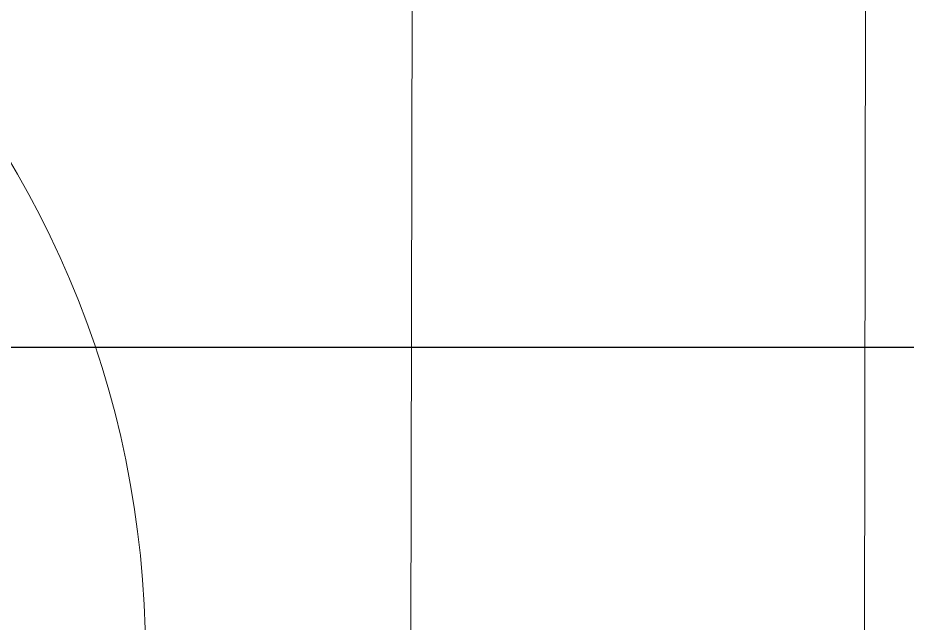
# Model space of a CAD drawing. Header units: inches. Extents: x -12418 to 472786, y -29325 to 19878.
# Drawn here: x 48152.4 to 48346.1, y -11460.1 to -11328.2 of the extents above; entities that cross this region are included whole.
import ezdxf

# ---------------------------------------------------------------- set-up
doc = ezdxf.new("R2010")
doc.units = ezdxf.units.IN
doc.header["$LTSCALE"] = 25
doc.header["$MEASUREMENT"] = 0
doc.linetypes.add('DASHDOT', pattern=[25.4, 12.7, -6.35, 0, -6.35])
doc.layers.get('0').update_dxf_attribs({"color": 8})
doc.layers.add('00-Ground Floor$0$False Ceiling', color=251, linetype='Continuous')
doc.layers.add('00-Ground Floor$0$LOADING', color=253, linetype='Continuous', lineweight=5)
doc.layers.add('E-LITE-CLNG-CNDT', color=6, linetype='DASHDOT', lineweight=35)

# ---------------------------------------------------------------- blocks, each defined once
blk = doc.blocks.new('00-Ground Floor$0$HF10037-P')
blk.add_circle((0.21605, -0.1014), 0.21)
blk = doc.blocks.new('00-Ground Floor$0$workstation')
at = {"layer": '00-Ground Floor$0$LOADING'}
for p, q in [((2854.35, -994.87, 0), (2854.249, -1055.87, 0)), ((2844.457, -1004.883, 0), (2844.383, -1049.883, 0))]:
    blk.add_line(p, q, dxfattribs=at)
blk = doc.blocks.new('00-Ground Floor$0$A$Ce9e1c4c3')
at = {"layer": '00-Ground Floor$0$False Ceiling', "color": 254, "linetype": 'Continuous'}
blk.add_line((-55042.47, -11400), (-51182.07, -11400), dxfattribs=at)
blk = doc.blocks.new('00-Ground Floor')
at = {"layer": '00-Ground Floor$0$False Ceiling', "color": 254}
blk.add_blockref('00-Ground Floor$0$A$Ce9e1c4c3', (100000, 0), dxfattribs=at)
at = {"layer": '00-Ground Floor$0$LOADING', "rotation": 180}
for name, p, xscale, yscale, zscale in [('00-Ground Floor$0$workstation', (76780.98, -21731.53, 0), 10, 10, 10), ('00-Ground Floor$0$HF10037-P', (48186.23, -11568.24, 0), 1000, 1000, 1000)]:
    blk.add_blockref(name, p, dxfattribs=dict(at, xscale=xscale, yscale=yscale, zscale=zscale))

msp = doc.modelspace()

# ---------------------------------------------------------------- block references
at = {"layer": 'E-LITE-CLNG-CNDT'}
msp.add_blockref('00-Ground Floor', (0, 0), dxfattribs=at)

doc.saveas('drawing.dxf')
